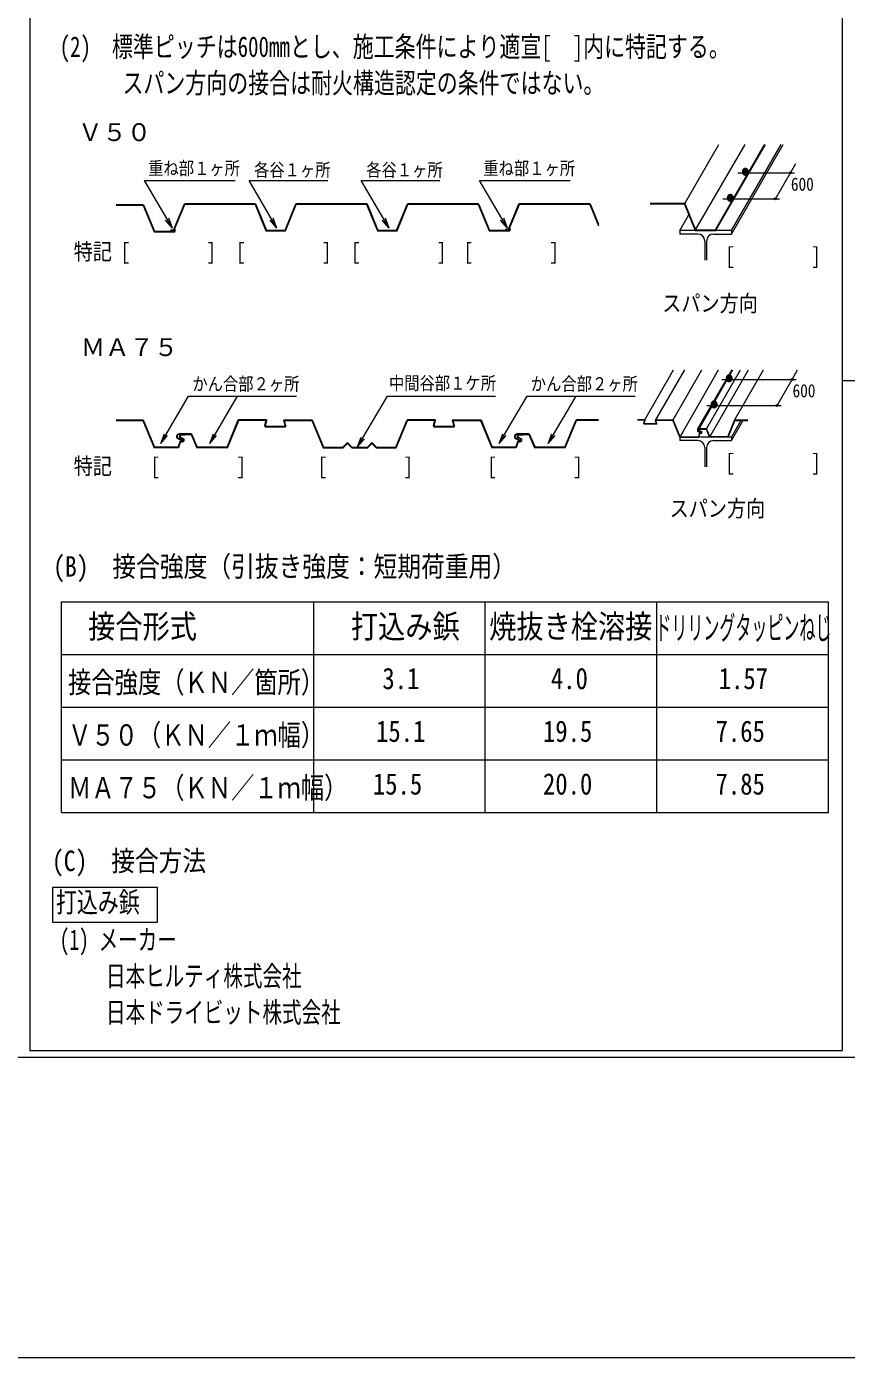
# Model space of a CAD drawing. Units: millimetres, scale not verified. Extents: x -2940 to 2940, y -2044 to 2044.
# Drawn here: x -1381 to -152, y -2044 to -49 of the extents above; entities that cross this region are included whole.
import ezdxf
from ezdxf.enums import TextEntityAlignment as Align

# ---------------------------------------------------------------- set-up
doc = ezdxf.new("R2010")
doc.units = ezdxf.units.MM
doc.header["$LTSCALE"] = 8
doc.layers.add('0-0_特記', color=4, linetype='Continuous', lineweight=18)
doc.layers.add('1-2_TOKKI', color=7, linetype='Continuous', lineweight=18)
doc.styles.add('ＭＳ ゴシック', font='')
doc.styles.get('ＭＳ ゴシック').set_extended_font_data('MS Gothic')

msp = doc.modelspace()

# ---------------------------------------------------------------- linework, layer by layer
at = {"layer": '0-0_特記', "color": 3}
for p, q in [((-157.746, -590.165), (-157.746, 2044.5)), ((-1375.565, 1695.391), (-1375.565, -1584.549)), ((-157.746, -580.165), (1201.044, -580.165)), ((-157.746, -1584.549), (-157.746, -590.165)), ((-2940.286, -1594.549), (2940.286, -1594.549)), ((-1375.565, -1584.549), (-157.746, -1584.549)), ((-2940.286, -2044.5), (2940.286, -2044.5))]:
    msp.add_line(p, q, dxfattribs=at)
at = {"layer": '0-0_特記', "lineweight": 9}
for p, q in [((-393.885, -314.654), (-342.685, -225.971)), ((-377.666, -354.228), (-303.617, -225.971)), ((-346.91, -351.842), (-274.238, -225.971)), ((-346.002, -352.192), (-273.128, -225.971)), ((-324.05, -355.202), (-249.439, -225.971)), ((-324.05, -360.365), (-246.458, -225.971)), ((-314.336, -268.546), (-229.442, -268.546)), ((-1162.09, -351.404), (-1203.856, -280.158)), ((-1203.856, -280.158), (-1067.969, -280.158)), ((-1005.292, -351.404), (-1047.058, -280.158)), ((-1047.058, -280.158), (-929.036, -280.158)), ((-837.179, -351.404), (-878.945, -280.158)), ((-878.945, -280.158), (-760.924, -280.158)), ((-659.776, -351.404), (-701.542, -280.158)), ((-701.542, -280.158), (-565.654, -280.158)), ((-336.934, -307.686), (-252.041, -307.686)), ((-1162.09, -351.404), (-1167.595, -336.586)), ((-1005.292, -351.404), (-1010.797, -336.586)), ((-837.179, -351.404), (-842.684, -336.586)), ((-659.776, -351.404), (-665.281, -336.586)), ((-401.503, -355.202), (-387.944, -331.716)), ((-1162.09, -351.404), (-1172.331, -339.362)), ((-1005.292, -351.404), (-1015.533, -339.362)), ((-837.179, -351.404), (-847.421, -339.362)), ((-659.776, -351.404), (-670.017, -339.362)), ((-324.05, -355.202), (-401.503, -355.202)), ((-401.503, -355.202), (-401.503, -360.365)), ((-324.05, -355.202), (-324.05, -360.365)), ((-374.498, -360.365), (-401.503, -360.365)), ((-364.067, -370.796), (-364.067, -399.638)), ((-361.486, -370.796), (-361.486, -399.638)), ((-351.054, -360.365), (-324.05, -360.365)), ((-453.943, -638.981), (-410.724, -564.123)), ((-437.271, -638.981), (-394.052, -564.123)), ((-411.459, -638.981), (-368.24, -564.123)), ((-401.085, -664.307), (-343.244, -564.123)), ((-374.767, -653.611), (-323.101, -564.123)), ((-372.634, -652.283), (-321.734, -564.123)), ((-361.572, -652.283), (-310.673, -564.123)), ((-356.362, -664.322), (-298.511, -564.123)), ((-338.57, -578.274), (-226.969, -578.274)), ((-319.469, -639.637), (-275.87, -564.123)), ((-1179.453, -674.594), (-1137.687, -603.347)), ((-1137.687, -603.347), (-975.79, -603.347)), ((-1106.074, -674.594), (-1064.308, -603.347)), ((-884.431, -679.59), (-839.738, -603.347)), ((-839.738, -603.347), (-677.841, -603.347)), ((-672.117, -674.594), (-630.352, -603.347)), ((-630.352, -603.347), (-468.454, -603.347)), ((-598.738, -674.594), (-556.973, -603.347)), ((-361.167, -617.415), (-249.566, -617.415)), ((-324.05, -664.93), (-309.798, -640.244)), ((-324.05, -670.093), (-306.816, -640.244)), ((-1179.453, -674.594), (-1173.948, -659.776)), ((-1179.453, -674.594), (-1169.211, -662.553)), ((-1106.074, -674.594), (-1100.569, -659.776)), ((-1106.074, -674.594), (-1095.833, -662.553)), ((-884.431, -679.59), (-878.926, -664.772)), ((-884.431, -679.59), (-874.19, -667.548)), ((-672.117, -674.594), (-666.612, -659.776)), ((-672.117, -674.594), (-661.876, -662.553)), ((-598.738, -674.594), (-593.234, -659.776)), ((-598.738, -674.594), (-588.498, -662.553)), ((-324.05, -664.93), (-401.503, -664.93)), ((-401.503, -664.93), (-401.503, -670.093)), ((-374.498, -670.093), (-401.503, -670.093)), ((-351.054, -670.093), (-324.05, -670.093)), ((-324.05, -664.93), (-324.05, -670.093)), ((-364.067, -680.525), (-364.067, -709.366)), ((-361.486, -680.525), (-361.486, -709.366)), ((-1328.42, -911.518), (-178.752, -911.518)), ((-1328.42, -1227.678), (-1328.42, -911.518)), ((-950.187, -1227.678), (-950.187, -911.518)), ((-693.042, -1227.678), (-693.042, -911.518)), ((-435.897, -1227.678), (-435.897, -911.518)), ((-178.752, -1227.678), (-178.752, -911.518)), ((-1328.42, -990.558), (-178.752, -990.558)), ((-1328.42, -1069.598), (-178.752, -1069.598)), ((-1328.42, -1148.638), (-178.752, -1148.638)), ((-1328.42, -1227.678), (-178.752, -1227.678))]:
    msp.add_line(p, q, dxfattribs=at)
at = {"layer": '0-0_特記', "color": 6}
for p, q in [((-1205.13, -316.45), (-1246.393, -316.45)), ((-1205.782, -317.423), (-1246.393, -317.423)), ((-1205.782, -317.423), (-1189.563, -356.998)), ((-1205.13, -316.45), (-1188.91, -356.025)), ((-1160.3, -354.537), (-1144.089, -314.962)), ((-1159.647, -355.51), (-1143.436, -315.935)), ((-1037.35, -314.962), (-1144.089, -314.962)), ((-1038.003, -315.935), (-1143.436, -315.935)), ((-1038.003, -315.935), (-1021.784, -355.51)), ((-1037.35, -314.962), (-1021.13, -354.537)), ((-993.13, -354.537), (-976.918, -314.962)), ((-992.477, -355.51), (-976.266, -315.935)), ((-870.18, -314.962), (-976.918, -314.962)), ((-870.833, -315.935), (-976.266, -315.935)), ((-870.833, -315.935), (-854.614, -355.51)), ((-870.18, -314.962), (-853.961, -354.537)), ((-825.959, -354.537), (-809.748, -314.962)), ((-825.306, -355.51), (-809.095, -315.935)), ((-703.01, -314.962), (-809.748, -314.962)), ((-703.662, -315.935), (-809.095, -315.935)), ((-703.662, -315.935), (-687.443, -355.51)), ((-703.01, -314.962), (-686.79, -354.537)), ((-658.18, -353.049), (-642.578, -314.962)), ((-657.526, -354.022), (-641.925, -315.935)), ((-535.839, -314.962), (-642.578, -314.962)), ((-536.492, -315.935), (-641.925, -315.935)), ((-536.492, -315.935), (-523.245, -348.259)), ((-535.839, -314.962), (-523.245, -345.694)), ((-393.885, -314.654), (-446.102, -314.654)), ((-394.538, -315.626), (-446.102, -315.626)), ((-394.538, -315.626), (-378.318, -355.202)), ((-393.885, -314.654), (-377.666, -354.228)), ((-1189.563, -356.998), (-1158.479, -356.998)), ((-1188.91, -356.025), (-1159.132, -356.025)), ((-1160.3, -354.537), (-1164.594, -354.537)), ((-1164.593, -355.51), (-1164.594, -354.537)), ((-1159.647, -355.51), (-1164.593, -355.51)), ((-1159.132, -356.025), (-1158.154, -353.638)), ((-1158.479, -356.998), (-1157.246, -353.989)), ((-1157.246, -353.989), (-1158.154, -353.638)), ((-1021.784, -355.51), (-992.713, -355.51)), ((-1021.13, -354.537), (-993.13, -354.537)), ((-854.614, -355.51), (-825.306, -355.51)), ((-853.961, -354.537), (-825.959, -354.537)), ((-687.443, -355.51), (-656.359, -355.51)), ((-686.79, -354.537), (-657.012, -354.537)), ((-662.098, -353.049), (-658.18, -353.049)), ((-662.095, -354.022), (-662.098, -353.049)), ((-662.095, -354.022), (-657.526, -354.022)), ((-657.012, -354.537), (-656.034, -352.15)), ((-656.359, -355.51), (-655.126, -352.501)), ((-655.126, -352.501), (-656.034, -352.15)), ((-378.318, -355.202), (-347.234, -355.202)), ((-377.666, -354.228), (-347.887, -354.228)), ((-347.887, -354.228), (-346.91, -351.842)), ((-347.234, -355.202), (-346.002, -352.192)), ((-346.002, -352.192), (-346.91, -351.842)), ((-1246.393, -638.881), (-1205.746, -638.881)), ((-1246.393, -639.892), (-1206.425, -639.892)), ((-1206.425, -639.892), (-1189.563, -681.035)), ((-1205.746, -638.881), (-1188.885, -680.023)), ((-1080.143, -680.023), (-1063.29, -638.881)), ((-1079.464, -681.035), (-1062.61, -639.892)), ((-1021.358, -638.881), (-1063.29, -638.881)), ((-1022.661, -639.892), (-1062.61, -639.892)), ((-1023.673, -648.114), (-1021.843, -640.944)), ((-1022.856, -649.166), (-992.755, -649.166)), ((-1022.37, -647.102), (-1020.542, -639.932)), ((-1021.554, -648.154), (-994.061, -648.154)), ((-993.244, -647.101), (-995.09, -639.934)), ((-994.273, -638.881), (-952.322, -638.881)), ((-991.938, -648.113), (-993.784, -640.946)), ((-992.968, -639.892), (-953, -639.892)), ((-953, -639.892), (-936.138, -681.035)), ((-952.322, -638.881), (-935.46, -680.023)), ((-827.215, -680.023), (-810.362, -638.881)), ((-826.536, -681.035), (-809.683, -639.892)), ((-768.43, -638.881), (-810.362, -638.881)), ((-769.733, -639.892), (-809.683, -639.892)), ((-770.745, -648.114), (-768.916, -640.944)), ((-769.928, -649.166), (-739.827, -649.166)), ((-769.442, -647.102), (-767.614, -639.932)), ((-768.626, -648.154), (-741.133, -648.154)), ((-740.316, -647.101), (-742.162, -639.934)), ((-741.346, -638.881), (-699.394, -638.881)), ((-739.011, -648.113), (-740.856, -640.946)), ((-740.04, -639.892), (-700.073, -639.892)), ((-700.073, -639.892), (-683.21, -681.035)), ((-699.394, -638.881), (-682.532, -680.023)), ((-573.79, -680.023), (-556.937, -638.881)), ((-573.111, -681.035), (-556.258, -639.892)), ((-523.245, -638.881), (-556.937, -638.881)), ((-523.245, -639.892), (-556.258, -639.892)), ((-453.943, -638.981), (-464.968, -638.981)), ((-454.747, -639.603), (-464.968, -639.603)), ((-455.381, -644.663), (-454.245, -640.252)), ((-436.349, -645.312), (-454.878, -645.312)), ((-454.577, -644.041), (-453.441, -639.629)), ((-437.15, -644.69), (-454.074, -644.69)), ((-436.648, -644.042), (-437.774, -639.628)), ((-437.271, -638.981), (-411.459, -638.981)), ((-435.846, -644.665), (-436.972, -640.25)), ((-436.47, -639.603), (-411.878, -639.603)), ((-401.503, -664.93), (-411.878, -639.603)), ((-401.085, -664.307), (-411.459, -638.981)), ((-369.619, -658.527), (-373.565, -656.849)), ((-373.327, -656.29), (-369.382, -657.968)), ((-361.572, -652.283), (-372.634, -652.283)), ((-372.634, -652.89), (-361.97, -652.89)), ((-368.905, -657.096), (-371.695, -655.91)), ((-371.391, -655.385), (-368.521, -656.607)), ((-367.158, -652.89), (-370.884, -652.89)), ((-367.158, -653.498), (-370.884, -653.498)), ((-369.619, -658.527), (-369.382, -657.968)), ((-367.158, -652.89), (-367.158, -653.498)), ((-361.97, -652.89), (-356.76, -664.93)), ((-361.572, -652.283), (-356.362, -664.322)), ((-329.581, -664.322), (-319.469, -639.637)), ((-329.174, -664.93), (-319.062, -640.244)), ((-299.253, -639.637), (-319.469, -639.637)), ((-299.253, -640.244), (-319.062, -640.244)), ((-1151.115, -671.565), (-1153.6, -680.023)), ((-1146.874, -670.364), (-1153.45, -667.566)), ((-1153.054, -666.636), (-1146.478, -669.433)), ((-1150.358, -672.576), (-1152.843, -681.035)), ((-1133.462, -659.958), (-1151.898, -659.958)), ((-1151.898, -660.97), (-1134.126, -660.97)), ((-1145.683, -667.978), (-1150.334, -666.002)), ((-1149.902, -670.657), (-1147.047, -670.657)), ((-1149.827, -665.126), (-1145.043, -667.165)), ((-1149.144, -671.668), (-1147.047, -671.668)), ((-1142.772, -660.97), (-1148.982, -660.97)), ((-1142.772, -661.982), (-1148.982, -661.982)), ((-1146.874, -670.364), (-1146.478, -669.433)), ((-1142.772, -660.97), (-1142.772, -661.982)), ((-1134.126, -660.97), (-1125.442, -681.035)), ((-1133.462, -659.958), (-1124.778, -680.023)), ((-906.349, -680.023), (-899.605, -672.942)), ((-905.915, -681.035), (-899.605, -674.409)), ((-892.86, -680.023), (-899.605, -672.942)), ((-893.294, -681.035), (-899.605, -674.409)), ((-869.815, -680.023), (-863.07, -672.942)), ((-869.382, -681.035), (-863.07, -674.409)), ((-856.326, -680.023), (-863.07, -672.942)), ((-856.759, -681.035), (-863.07, -674.409)), ((-644.762, -671.565), (-647.247, -680.023)), ((-640.522, -670.364), (-647.097, -667.566)), ((-646.701, -666.636), (-640.126, -669.433)), ((-644.005, -672.576), (-646.49, -681.035)), ((-627.109, -659.958), (-645.546, -659.958)), ((-645.546, -660.97), (-627.774, -660.97)), ((-639.33, -667.978), (-643.982, -666.002)), ((-643.549, -670.657), (-640.694, -670.657)), ((-643.474, -665.126), (-638.69, -667.165)), ((-642.792, -671.668), (-640.694, -671.668)), ((-636.419, -660.97), (-642.63, -660.97)), ((-636.419, -661.982), (-642.63, -661.982)), ((-640.522, -670.364), (-640.126, -669.433)), ((-636.419, -660.97), (-636.419, -661.982)), ((-627.774, -660.97), (-619.09, -681.035)), ((-627.109, -659.958), (-618.425, -680.023)), ((-401.503, -664.93), (-373.201, -664.93)), ((-401.085, -664.307), (-373.65, -664.307)), ((-372.164, -659.247), (-373.65, -664.307)), ((-371.71, -659.854), (-373.201, -664.93)), ((-371.436, -658.702), (-369.723, -658.702)), ((-370.982, -659.31), (-369.723, -659.31)), ((-329.174, -664.93), (-356.76, -664.93)), ((-329.581, -664.322), (-356.362, -664.322)), ((-1152.843, -681.035), (-1189.563, -681.035)), ((-1153.6, -680.023), (-1188.885, -680.023)), ((-1079.464, -681.035), (-1125.442, -681.035)), ((-1080.143, -680.023), (-1124.778, -680.023)), ((-936.138, -680.023), (-906.349, -680.023)), ((-936.138, -681.035), (-905.915, -681.035)), ((-893.294, -681.035), (-869.382, -681.035)), ((-892.86, -680.023), (-869.815, -680.023)), ((-856.759, -681.035), (-826.536, -681.035)), ((-856.326, -680.023), (-826.536, -680.023)), ((-646.49, -681.035), (-683.21, -681.035)), ((-647.247, -680.023), (-682.532, -680.023)), ((-573.111, -681.035), (-619.09, -681.035)), ((-573.79, -680.023), (-618.425, -680.023))]:
    msp.add_line(p, q, dxfattribs=at)
at = {"layer": '0-0_特記', "lineweight": 9}
for points in [[(-258.126, -307.686), (-235.527, -268.546), (-227.357, -254.394)], [(-255.651, -617.415), (-233.053, -578.274), (-224.883, -564.123)]]:
    msp.add_lwpolyline(points, dxfattribs=at)
at = {"layer": '0-0_特記', "color": 7}
msp.add_lwpolyline([(-1341.734, -1391.89), (-1184.571, -1391.89), (-1184.571, -1339.818), (-1341.734, -1339.818)], close=True, dxfattribs=at)
at = {"layer": '0-0_特記', "lineweight": 9}
for centre in [(-235.527, -268.546), (-258.126, -307.686), (-233.053, -578.274), (-255.651, -617.415)]:
    msp.add_circle(centre, 1.581, dxfattribs=at)
for centre, start, end in [((-374.498, -370.796), 0, 90), ((-351.054, -370.796), 90, 180), ((-374.498, -680.525), 0, 90), ((-351.054, -680.525), 90, 180)]:
    msp.add_arc(centre, 10.431, start, end, dxfattribs=at)
at = {"layer": '0-0_特記', "color": 6}
for centre, radius, start, end in [((-1022.856, -648.322), 0.843, 165.688, 270), ((-1022.661, -640.735), 0.843, 345.688, 90), ((-1021.554, -647.311), 0.843, 165.688, 270), ((-1021.358, -639.723), 0.843, 345.688, 90), ((-994.273, -639.723), 0.843, 90, 194.44), ((-994.061, -647.311), 0.843, 270, 14.44), ((-992.968, -640.735), 0.843, 90, 194.439), ((-992.755, -648.322), 0.843, 270, 14.439), ((-769.928, -648.322), 0.843, 165.688, 270), ((-769.733, -640.735), 0.843, 345.688, 90), ((-768.626, -647.311), 0.843, 165.688, 270), ((-768.43, -639.723), 0.843, 345.688, 90), ((-741.346, -639.723), 0.843, 90, 194.44), ((-741.133, -647.311), 0.843, 270, 14.44), ((-740.04, -640.735), 0.843, 90, 194.439), ((-739.827, -648.322), 0.843, 270, 14.439), ((-454.878, -644.793), 0.519, 165.561, 270), ((-454.747, -640.122), 0.519, 345.561, 90), ((-454.074, -644.17), 0.519, 165.56, 270), ((-453.943, -639.5), 0.519, 345.56, 90), ((-437.271, -639.5), 0.519, 90, 194.312), ((-437.15, -644.17), 0.519, 270, 14.312), ((-436.47, -640.122), 0.519, 90, 194.312), ((-436.349, -644.793), 0.519, 270, 14.312), ((-372.634, -654.661), 2.378, 90, 246.954), ((-372.634, -654.661), 1.77, 90, 246.954), ((-370.884, -654.509), 1.618, 90, 239.931), ((-370.884, -654.509), 1.012, 90, 239.931), ((-369.723, -657.69), 1.618, 270, 42.019), ((-369.723, -657.69), 1.012, 270, 36.027), ((-1151.898, -663.92), 3.962, 90, 246.954), ((-1151.898, -663.92), 2.951, 90, 246.954), ((-1148.982, -663.667), 2.698, 90, 239.931), ((-1149.902, -671.921), 1.265, 90, 163.627), ((-1148.982, -663.667), 1.686, 90, 239.931), ((-1149.144, -672.933), 1.265, 90, 163.627), ((-1147.047, -668.97), 2.698, 270, 42.019), ((-1147.047, -668.97), 1.686, 270, 36.027), ((-645.546, -663.92), 3.962, 90, 246.954), ((-645.546, -663.92), 2.951, 90, 246.954), ((-642.63, -663.667), 2.698, 90, 239.931), ((-643.549, -671.921), 1.265, 90, 163.627), ((-642.63, -663.667), 1.686, 90, 239.931), ((-642.792, -672.933), 1.265, 90, 163.627), ((-640.694, -668.97), 2.698, 270, 42.019), ((-640.694, -668.97), 1.686, 270, 36.027), ((-371.436, -659.461), 0.758, 90, 163.627), ((-370.982, -660.068), 0.758, 90, 163.627)]:
    msp.add_arc(centre, radius, start, end, dxfattribs=at)

# ---------------------------------------------------------------- texts
at = {"layer": '0-0_特記', "color": 7, "style": 'ＭＳ ゴシック'}
for s, height, width, p in [('\u3000(2)\u3000標準ピッチは600mmとし、施工条件により適宣[\u3000]内に特記する。', 30.7, 0.75, (-1362.495, -104.018)), ('\u3000\u3000\u3000\u3000スパン方向の接合は耐火構造認定の条件ではない。', 30.7, 0.75, (-1362.495, -158.481)), ('重ね部１ヶ所', 19.78, 0.85, (-1198.319, -277.586)), ('各谷１ヶ所', 19.78, 0.85, (-1039.59, -279.902)), ('各谷１ヶ所', 19.78, 0.85, (-871.478, -279.902)), ('重ね部１ヶ所', 19.78, 0.85, (-696.005, -277.586)), ('●', 9.89, 0.85, (-309.066, -275.164)), ('600', 19.78, 0.85, (-234.9, -301.353)), ('●', 9.89, 0.85, (-331.665, -314.305)), ('特記', 24.72, 0.85, (-1310.008, -406.382)), ('[\u3000\u3000\u3000\u3000]', 24.72, 0.85, (-1239.699, -406.382)), ('[\u3000\u3000\u3000\u3000]', 24.72, 0.85, (-1066.729, -406.382)), ('[\u3000\u3000\u3000\u3000]', 24.72, 0.85, (-894.38, -406.382)), ('[\u3000\u3000\u3000\u3000]', 24.72, 0.85, (-725.697, -406.382)), ('[\u3000\u3000\u3000\u3000]', 24.72, 0.85, (-333.225, -412.845)), ('スパン方向', 24.72, 0.85, (-427.739, -484.002)), ('かん合部２ヶ所', 19.78, 0.85, (-1132.15, -600.776)), ('中間谷部１ケ所', 19.78, 0.85, (-837.456, -599.754)), ('かん合部２ヶ所', 19.78, 0.85, (-624.815, -600.776)), ('●', 9.89, 0.85, (-333.3, -584.892)), ('600', 19.78, 0.85, (-232.426, -611.081)), ('●', 9.89, 0.85, (-355.898, -624.034)), ('特記', 24.72, 0.85, (-1310.008, -728.057)), ('[\u3000\u3000\u3000\u3000]', 24.72, 0.85, (-1194.954, -728.057)), ('[\u3000\u3000\u3000\u3000]', 24.72, 0.85, (-944.367, -728.057)), ('[\u3000\u3000\u3000\u3000]', 24.72, 0.85, (-690.231, -728.057)), ('[\u3000\u3000\u3000\u3000]', 24.72, 0.85, (-333.225, -722.573)), ('スパン方向', 24.72, 0.85, (-416.714, -791.572)), (' (B)\u3000接合強度（引抜き強度：短期荷重用）', 30.7, 0.85, (-1358.619, -883.211)), ('接合形式', 35.17, 0.85, (-1288.385, -976.861)), ('打込み鋲', 35.17, 0.85, (-894.438, -976.861)), ('焼抜き栓溶接', 35.17, 0.85, (-687.202, -976.853)), ('ドリリングタッピンねじ', 35.17, 0.5, (-438.065, -978.755)), ('接合強度（ＫＮ／箇所）', 31.98, 0.8, (-1318.403, -1057.92)), ('3.1', 31.98, 0.85, (-847.301, -1052.241)), ('4.0', 31.98, 0.85, (-594.724, -1052.241)), ('1.57', 31.98, 0.85, (-343.122, -1052.241)), ('Ｖ５０（ＫＮ／１ｍ幅）', 31.98, 0.8, (-1318.403, -1136.959)), ('15.1', 31.98, 0.85, (-856.766, -1131.281)), ('19.5', 31.98, 0.85, (-606.555, -1131.281)), ('7.65', 31.98, 0.85, (-347.855, -1131.281)), ('ＭＡ７５（ＫＮ／１ｍ幅）', 31.98, 0.8, (-1318.403, -1215.999)), ('15.5', 31.98, 0.85, (-861.499, -1210.32)), ('20.0', 31.98, 0.85, (-606.555, -1210.32)), ('7.85', 31.98, 0.85, (-347.855, -1210.32)), (' (C)\u3000接合方法', 30.7, 0.85, (-1360.442, -1324.625)), ('打込み鋲', 30.7, 0.75, (-1336.682, -1386.611)), ('\u3000(1) メーカー', 30.7, 0.7, (-1360.442, -1442.862)), ('\u3000日本ヒルティ株式会社', 30.7, 0.7, (-1290.868, -1497.326)), ('\u3000日本ドライビット株式会社', 30.7, 0.7, (-1290.868, -1551.789))]:
    msp.add_text(s, height=height, dxfattribs=dict(at, width=width)).set_placement(p, align=Align.BOTTOM_LEFT)
at = {"layer": '1-2_TOKKI', "style": 'ＭＳ ゴシック'}
for s, p in [('Ｖ５０', (-1303.412, -229.007)), ('ＭＡ７５', (-1299.305, -551.336))]:
    msp.add_text(s, height=26.76, dxfattribs=at).set_placement(p, align=Align.BOTTOM_LEFT)

doc.saveas('drawing.dxf')
